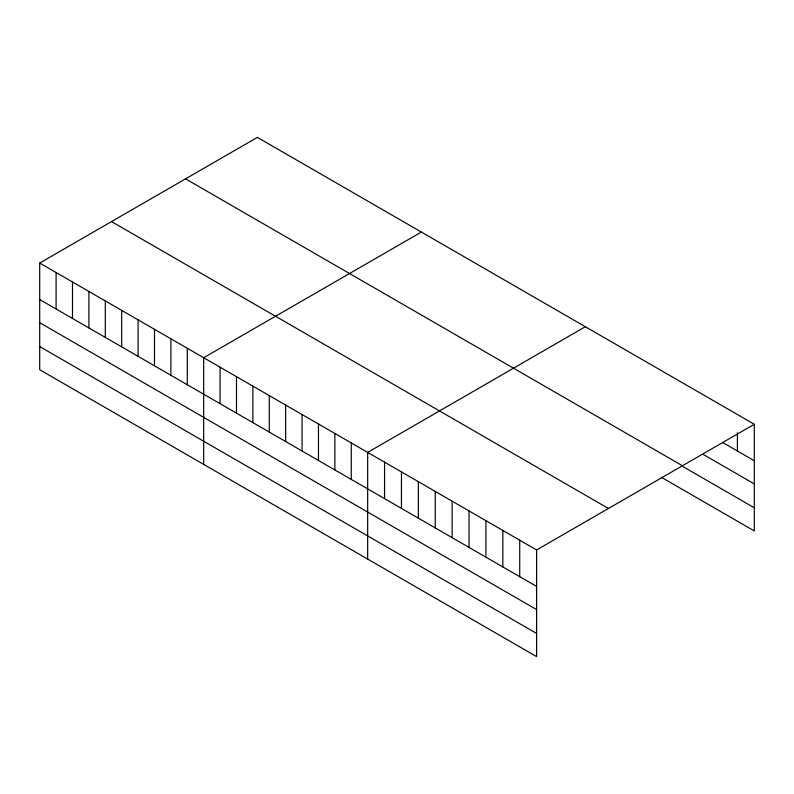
<?xml version="1.0" encoding="UTF-8"?>
<svg xmlns="http://www.w3.org/2000/svg" width="794" height="794" viewBox="0 0 794 794"><rect width="100%" height="100%" fill="white"/><g stroke="black" fill="none" stroke-linecap="round" stroke-linejoin="round"><path stroke-width="1.19" d="M39.7 263.052L536.615 549.954L536.615 656.618L39.7 369.726L39.7 263.052L257.385 137.382L754.3 424.274L754.3 530.948L661.372 477.293M421.366 232.056L203.681 357.727L203.681 464.401M585.347 326.731L367.662 452.401L367.662 559.075M536.615 549.954L754.3 424.274M722.619 442.466L754.3 460.748M703.613 454.654L754.3 483.913M185.548 178.849L682.463 465.741M681.441 465.711L754.3 507.783M111.537 221.586L608.452 508.478M39.7 299.537L536.615 586.429M39.7 322.701L536.615 609.594M39.7 346.561L536.615 633.453M737.408 432.76L737.408 451.002M519.723 540.198L519.723 576.672M502.83 530.442L502.83 566.926M485.928 520.685L485.928 557.17M469.036 510.929L469.036 547.413M452.143 501.183L452.143 537.657M435.251 491.426L435.251 527.901M418.349 481.67L418.349 518.145M401.456 471.914L401.456 508.398M384.564 462.158L384.564 498.642M351.266 442.943L351.266 479.417M334.87 433.474L334.87 469.949M318.473 424.006L318.473 460.48M302.067 414.537L302.067 451.012M285.671 405.069L285.671 441.553M269.275 395.601L269.275 432.085M252.879 386.132L252.879 422.616M236.483 376.664L236.483 413.148M220.077 367.195L220.077 403.68M187.285 348.268L187.285 384.743M170.889 338.8L170.889 375.274M154.493 329.331L154.493 365.806M138.087 319.863L138.087 356.337M121.69 310.394L121.69 346.879M105.294 300.926L105.294 337.41M88.898 291.458L88.898 327.942M72.492 281.989L72.492 318.473M56.096 272.521L56.096 309.005"/></g></svg>
